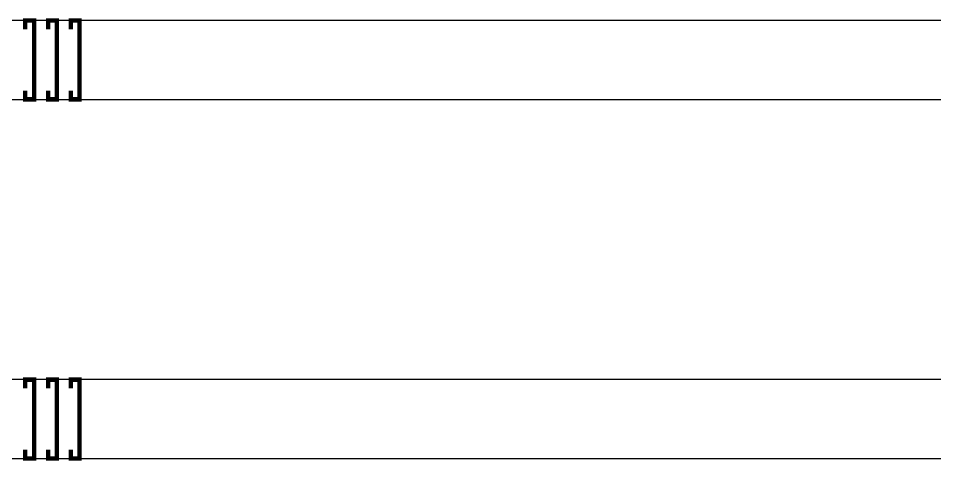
# Model space of a CAD drawing. Header units: millimetres. Extents: x -19577 to 374132, y 182625 to 847314.
# Drawn here: x 155427 to 165891, y 660380 to 665430 of the extents above; entities that cross this region are included whole.
import ezdxf

# ---------------------------------------------------------------- set-up
doc = ezdxf.new("R2010")
doc.units = ezdxf.units.MM
doc.header["$LTSCALE"] = 150
doc.layers.add('-----26 Electrical Cable Tray_LV_STSPDU_A', color=181, linetype='Continuous')

msp = doc.modelspace()

# ---------------------------------------------------------------- linework, layer by layer
at = {"layer": '-----26 Electrical Cable Tray_LV_STSPDU_A', "elevation": 0}
for points in [[(105904, 665405), (105904, 664505), (167957, 664505), (167957, 665405)], [(122104, 665405), (122104, 664505), (167957, 664505), (167957, 665405)], [(135304, 665405), (135304, 664505), (167957, 664505), (167957, 665405)], [(148918, 665405), (148918, 664505), (167957, 664505), (167957, 665405)], [(105904, 661305), (105904, 660405), (167654, 660405), (167654, 661305)], [(122104, 661305), (122104, 660405), (167654, 660405), (167654, 661305)], [(135304, 661305), (135304, 660405), (167654, 660405), (167654, 661305)], [(148918, 661305), (148918, 660405), (167654, 660405), (167654, 661305)]]:
    msp.add_lwpolyline(points, close=True, dxfattribs=at)
at = {"layer": '-----26 Electrical Cable Tray_LV_STSPDU_A', "ltscale": 7.5, "const_width": 50, "elevation": 0}
for points in [[(155507, 665305), (155507, 665405), (155607, 665405), (155607, 664505), (155507, 664505), (155507, 664605)], [(155767, 665305), (155767, 665405), (155867, 665405), (155867, 664505), (155767, 664505), (155767, 664605)], [(156027, 665305), (156027, 665405), (156127, 665405), (156127, 664505), (156027, 664505), (156027, 664605)], [(155507, 661205), (155507, 661305), (155607, 661305), (155607, 660405), (155507, 660405), (155507, 660505)], [(155767, 661205), (155767, 661305), (155867, 661305), (155867, 660405), (155767, 660405), (155767, 660505)], [(156027, 661205), (156027, 661305), (156127, 661305), (156127, 660405), (156027, 660405), (156027, 660505)]]:
    msp.add_lwpolyline(points, dxfattribs=at)

doc.saveas('drawing.dxf')
